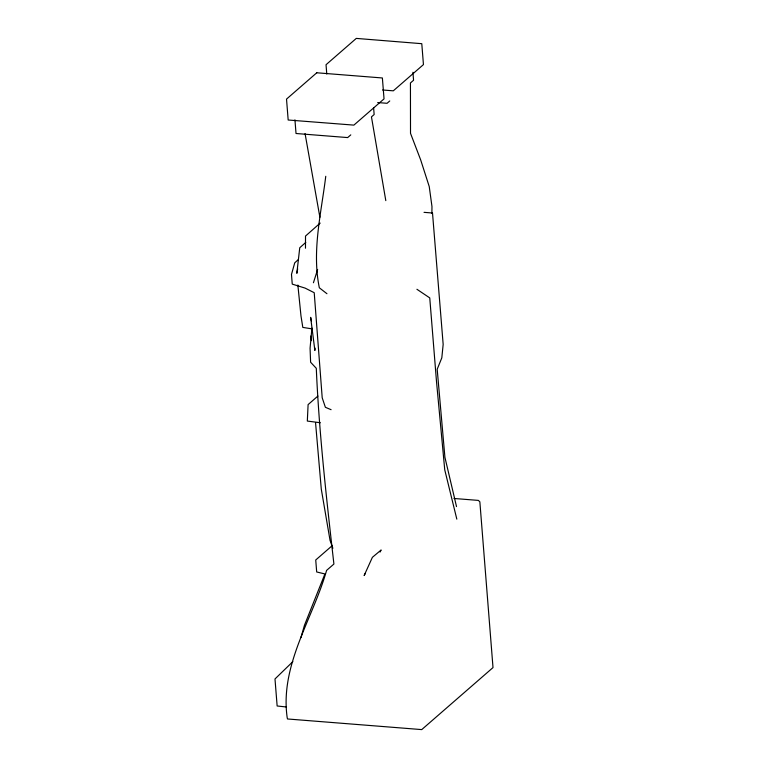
<?xml version="1.0" encoding="UTF-8"?>
<svg xmlns="http://www.w3.org/2000/svg" width="768" height="768" viewBox="0 0 768 768"><rect width="100%" height="100%" fill="white"/><g stroke="black" fill="none" stroke-linecap="round" stroke-linejoin="round"><path stroke-width="1.15" d="M305.482 248.218L305.51 236.064L320.179 223.094M431.894 213.523L431.971 206.525L429.235 186.557L420.682 159.926L410.515 133.334L410.438 82.973L413.558 80.256L412.925 72.288M315.082 348.106L314.87 350.467L310.637 317.347L311.395 320.861M311.923 328.099L310.07 348.25L310.608 362.227L316.291 368.314C319.104 433.805 326.554 498.95 333.907 564.048L326.582 570.413C312.826 619.027 279.648 665.03 287.213 717.821L287.52 718.973L421.728 729.6L493.008 667.584L479.856 501.83L478.368 500.4L453.974 498.47M325.757 176.285C321.274 213.053 311.731 250.838 319.334 287.789L326.938 293.712M297.677 268.8L296.842 273.322L299.741 247.766L305.76 242.429M300.941 637.594L304.454 625.286L324.922 573.946L316.685 571.968L315.734 559.987L331.93 545.894M313.43 282.758L317.626 269.462M380.064 552.058L381.139 549.984L372.394 557.318L364.147 575.53L365.251 573.475M292.858 661.632L274.992 678.96L277.142 705.984L286.493 707.002M298.109 259.766L294.739 262.829L291.485 274.426L292.253 284.122L305.088 288.096L314.218 292.704L322.205 397.795L325.382 407.299L331.094 409.69M350.784 134.87L347.664 137.578L296.026 133.498L294.941 119.837M389.76 100.954L387.072 103.296L377.683 102.557M317.904 396.067L308.102 404.602L307.325 421.066L320.352 422.746M382.56 89.981L393.293 90.826L423.446 64.598L421.786 43.69L356.294 38.4L326.035 64.723L326.774 74.016M424.032 212.342L432.509 213.014L443.165 344.419L441.811 357.859L437.194 369.235L444.912 457.277L456.509 506.592M312.019 328.867L302.813 327.408L300.979 315.917L297.859 285.024M416.918 289.277L429.754 297.898L436.493 381.446L444.739 469.786L456.826 519.139M332.88 548.266L330.067 540.47L321.283 489.091L315.533 422.496M305.059 133.574L319.891 217.277M385.805 200.621L371.453 116.88L374.15 114.538L373.603 107.712M310.762 336.019L311.491 340.685M316.771 72.778L286.522 99.101L288.173 120.01L353.885 125.117L384.038 98.89L382.378 77.971L316.771 72.778"/></g></svg>
